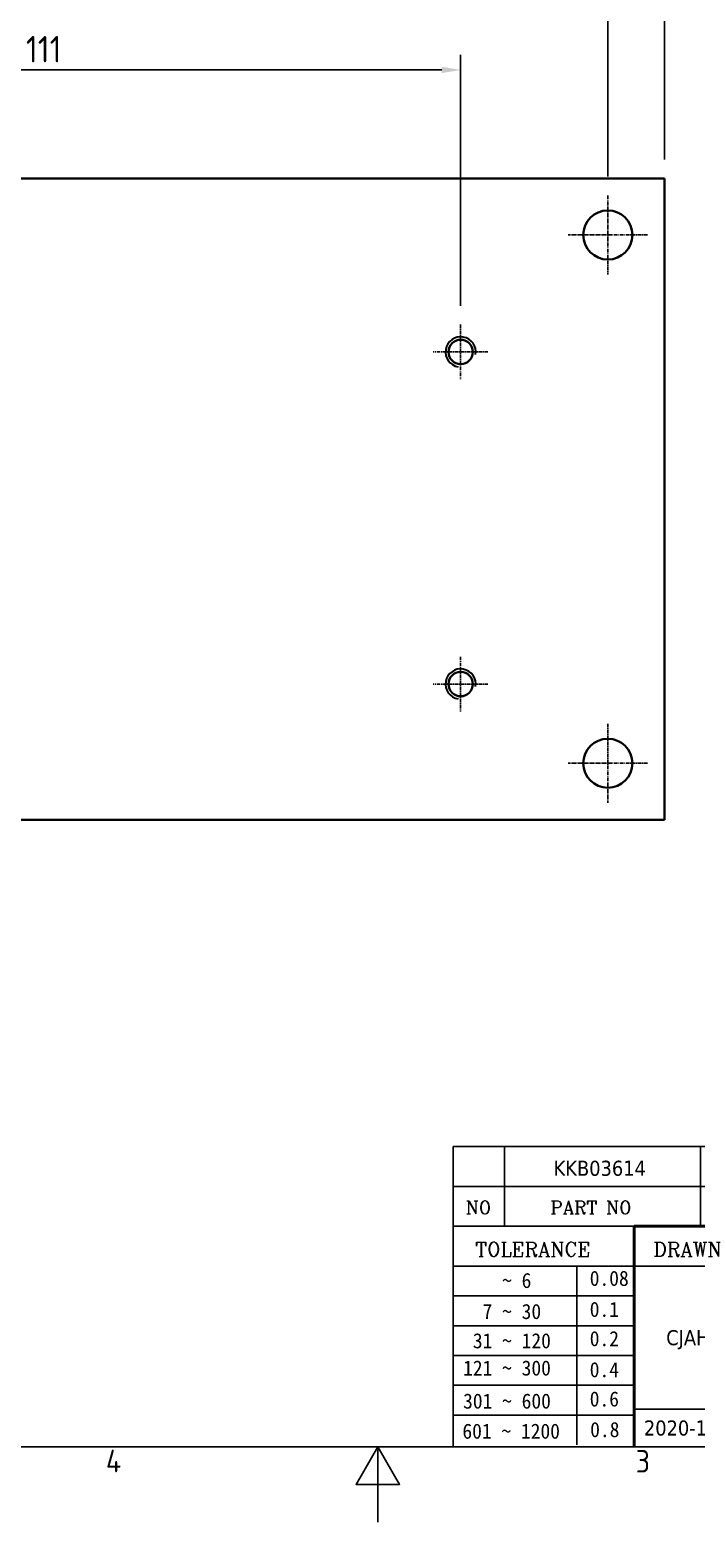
# Model space of a CAD drawing. Header units: millimetres. Extents: x 0 to 420, y 0 to 297.
# Drawn here: x 163.9 to 252.2, y 0 to 197.7 of the extents above; entities that cross this region are included whole.
import ezdxf
from ezdxf.enums import TextEntityAlignment as Align

# ---------------------------------------------------------------- set-up
doc = ezdxf.new("R2010")
doc.units = ezdxf.units.MM
doc.linetypes.add('CHAIN', pattern=[0.7087, 0.4724, -0.0591, 0.1181, -0.0591])
doc.layers.get('0').update_dxf_attribs({"color": 3, "lineweight": 25, "true_color": 0x00ff00})
for name, color, linetype, lineweight, true_color in [('가시적인 것(ISO)', 3, 'Continuous', 40, 0x00ff00), ('가시적인 좁은 것(ISO)', 3, 'Continuous', 35, 0x00ff00), ('제목(ISO)', 5, 'Continuous', 50, 0x0000ff), ('중심 표식(ISO)', 1, 'Continuous', 25, 0xff0000), ('치수(ISO)', 2, 'Continuous', 25, 0xffff00)]:
    doc.layers.add(name, color=color, linetype=linetype, lineweight=lineweight, true_color=true_color)
doc.layers.add('경계(ISO)', color=7, linetype='Continuous', lineweight=25)
doc.layers.add('해치(ISO)', color=7, linetype='Continuous', lineweight=18)
doc.styles.add('HAN_291', font='')
doc.styles.add('HAN_370', font='', dxfattribs={"width": 2})
doc.styles.add('RC_284', font='ROMANC.shx')
doc.styles.add('RC_287', font='ROMANC.shx')
doc.styles.add('RC_292', font='ROMANC.shx')
doc.styles.add('ROMANT_294', font='romant.shx')
doc.styles.add('문자 텍스트_PSTEK_POSCO', font='isocp.shx')
doc.styles.add('치수 텍스트_PSTEK_POSCO', font='isocp.shx')
doc.styles.add('텍스트 스타일198', font='tahoma.ttf')
doc.styles.add('텍스트 스타일333', font='ROMANC.shx', dxfattribs={"width": 0.800000011920929})
doc.styles.get('HAN_291').set_extended_font_data('GulimChe')
doc.styles.get('HAN_370').set_extended_font_data('GulimChe')
doc.dimstyles.new('치수_PSTEK_POSCO', dxfattribs={"dimtxt": 3.5, "dimasz": 2.5, "dimexe": 2, "dimexo": 2.5, "dimgap": 1, "dimtad": 1, "dimrnd": 1e-08, "dimdsep": 46, "dimtxsty": '치수 텍스트_PSTEK_POSCO', "dimcen": 0.09, "dimdle": 10, "dimclrd": 7, "dimclre": 7, "dimclrt": 2, "dimadec": 1, "dimazin": 2, "dimtfac": 1, "dimtmove": 0, "dimatfit": 3, "dimfxl": 1, "dimtolj": 1, "dimlwd": -1, "dimlwe": -1, "dimarcsym": 0})

# ---------------------------------------------------------------- blocks, each defined once
blk = doc.blocks.new('경계 Default Border')
at = {"layer": '경계(ISO)', "flags": 128}
for points in [[(10, 10), (10, 287.0000076293945), (410, 287.0000076293945), (410, 10), (10, 10)], [(210, 0), (210, 10), (207.1132469177246, 5), (212.8867530822754, 5), (210, 10)]]:
    blk.add_lwpolyline(points, dxfattribs=at)
at = {"layer": '경계(ISO)', "color": 2, "true_color": 0xffff00, "char_height": 3.00000011920929, "attachment_point": 7, "style": '문자 텍스트_PSTEK_POSCO'}
for s, insert in [('4', (173.9734701308116, 6.59999988079071)), ('3', (244.1685395229535, 6.57139439638704))]:
    blk.add_mtext(s, dxfattribs=dict(at, insert=insert))
blk = doc.blocks.new('제목 블록 PSTEK')
at = {"true_color": 0x848484}
for points in [[(317.2195697678507, 17.0593801673321), (322.0326348870767, 21.62682475217465), (322.2781991042243, 21.94392121864296), (317.0471853425802, 16.97985676345368), (318.7512090904202, 16.1899260703855), (316.0018030350395, 12.71868385740789), (316.3356552234328, 13.00206718743325), (318.9235935156908, 16.2694494742633)], [(324.6615819988275, 19.45905590879572), (325.4196460989604, 19.45905590879572), (325.4196460989604, 20.11051724484596), (325.2419748254881, 20.11051724484596), (325.2419748254881, 19.60711530335299), (324.4839107253602, 19.60711530335299), (324.4839107253602, 15.3430047401139), (322.1623394187076, 15.3430047401139), (322.1623394187076, 15.19494534555726), (324.6615819988275, 15.19494534555726)], [(328.2914414389548, 19.45905590879572), (329.4054050004294, 19.45905590879572), (329.4054050004294, 20.11051724484596), (329.2277337269622, 20.11051724484596), (329.2277337269622, 19.60711530335299), (328.1137701654877, 19.60711530335299), (328.1137701654877, 18.25543873810179), (328.2914414389548, 18.25543873810179)], [(332.5088862584528, 20.1105172448466), (332.3312149849806, 20.1105172448466), (332.3312149849806, 18.99741471888368), (332.5088862584528, 19.11081371413894)], [(335.6156307331414, 20.11051724484596), (335.2535118015555, 20.11051724484596), (334.2514536401189, 19.30614745124769), (335.4855464857051, 15.3430047401139), (333.1954852176545, 15.3430047401139), (333.2478643833523, 15.19494534555726), (335.6632177591723, 15.19494534555726), (334.4291249135862, 19.15808805669106)], [(321.9846681452406, 19.60711530335299), (321.4042753185749, 19.60711530335299), (321.4042753185749, 19.45905590879572), (321.9846681452406, 19.45905590879572)], [(328.2914414389548, 17.41554667867274), (329.4054050004294, 17.41554667867274), (329.4054050004294, 18.10737934354514), (329.2277337269622, 18.10737934354514), (329.2277337269622, 17.56360607323003), (328.1137701654877, 17.56360607323003), (328.1137701654877, 15.9944660761648), (328.2914414389548, 15.9944660761648)], [(329.5356972676428, 15.8464066816075), (329.3580259941756, 15.8464066816075), (329.3580259941756, 15.3430047401139), (325.8342124037171, 15.3430047401139), (325.8342124037171, 15.19494534555726), (329.5356972676428, 15.19494534555726)], [(332.5088862584528, 16.92964231796647), (332.3312149849806, 17.43186301645164), (332.3312149849806, 15.3430047401139), (330.0369607660135, 15.3430047401139), (330.0369607660135, 15.19494534555726), (332.5088862584528, 15.19494534555726)]]:
    blk.add_hatch(color=252, dxfattribs=at).paths.add_polyline_path(points)
at = {"true_color": 0x0000ff}
blk.add_hatch(color=5, dxfattribs=at).paths.add_polyline_path([(321.6183518841322, 17.4193704504104), (319.5281351041078, 18.24969419629727), (322.4505835294948, 22.02344462252142), (317.2195697678507, 17.0593801673321), (318.9235935156908, 16.2694494742633), (316.1741874603099, 12.79820726128571)])
at = {"true_color": 0xff0000}
h = blk.add_hatch(color=1, dxfattribs=at)
edge = h.paths.add_edge_path(flags=0)
edge.add_line((314.2242174273352, 19.60711530335299), (314.2242174273352, 17.00126995915134))
edge.add_line((314.2242174273352, 17.00126995915134), (314.3485873187598, 17.00126995915134))
edge.add_arc((314.3485873187598, 17.6527312952023), 0.6514613360509371, 270, 360)
edge.add_line((315.0000486548106, 17.6527312952023), (315.0000486548106, 18.95565396730211))
edge.add_arc((314.3485873187598, 18.95565396730212), 0.6514613360508712, 0, 90)
edge.add_line((314.3485873187598, 19.60711530335299), (314.2242174273352, 19.60711530335299))
edge = h.paths.add_edge_path()
edge.add_arc((314.9847713324306, 18.28938669179658), 1.969189947606664, 269.9999999999959, 450)
edge.add_line((314.9847713324306, 20.25857663940318), (311.7664314776902, 20.25857663940324))
edge.add_line((311.7664314776902, 20.25857663940324), (311.7664314776902, 15.3430047401139))
edge.add_line((311.7664314776902, 15.3430047401139), (314.2242174273352, 15.3430047401139))
edge.add_line((314.2242174273352, 15.3430047401139), (314.2242174273352, 16.32019674418991))
edge.add_line((314.2242174273352, 16.32019674418991), (314.9847713324307, 16.32019674418991))
for points in [[(324.4839107253602, 19.60711530335299), (325.2419748254881, 19.60711530335299), (325.2419748254881, 20.25857663940324), (321.2266040451076, 20.25857663940324), (321.2266040451076, 19.60711530335299), (321.9846681452406, 19.60711530335299), (321.9846681452406, 15.3430047401139), (324.4839107253602, 15.3430047401139)], [(329.2277337269622, 20.25857663940324), (325.65654113025, 20.25857663940324), (325.65654113025, 15.3430047401139), (329.3580259941756, 15.3430047401139), (329.3580259941756, 15.9944660761648), (328.1137701654877, 15.9944660761648), (328.1137701654877, 17.56360607323003), (329.2277337269622, 17.56360607323003), (329.2277337269622, 18.25543873810179), (328.1137701654877, 18.25543873810179), (328.1137701654877, 19.60711530335299), (329.2277337269622, 19.60711530335299)], [(332.3312149849806, 20.25857663940324), (329.8592894925411, 20.25857663940324), (329.8592894925411, 15.3430047401139), (332.3312149849806, 15.3430047401139), (332.3312149849806, 17.4318630164523), (333.0701931098801, 15.3430047401139), (335.4855464857051, 15.3430047401139), (334.2514536401189, 19.30614745124769), (335.4379594596742, 20.25857663940324), (334.3071782107978, 20.25857663940324), (332.3312149849806, 18.99741471888304)]]:
    blk.add_hatch(color=1, dxfattribs=at).paths.add_polyline_path(points)
at = {"true_color": 0x848484}
h = blk.add_hatch(color=252, dxfattribs=at)
edge = h.paths.add_edge_path()
edge.add_arc((314.9847713324309, 18.28938669179657), 1.969189947606666, 270, 406.8278729790604)
edge.add_arc((315.1624426058984, 18.1413272972396), 1.969189947606962, -90, 53.560984836317004, ccw=False)
edge.add_line((315.1624426058984, 16.17213734963263), (314.4018887008024, 16.17213734963263))
edge.add_line((314.4018887008024, 16.17213734963263), (314.4018887008024, 15.19494534555726))
edge.add_line((314.4018887008024, 15.19494534555726), (311.9441027511573, 15.19494534555726))
edge.add_line((311.9441027511573, 15.19494534555726), (311.9441027511573, 15.3430047401139))
edge.add_line((311.9441027511573, 15.3430047401139), (314.2242174273352, 15.3430047401139))
edge.add_line((314.2242174273352, 15.3430047401139), (314.2242174273352, 16.32019674418991))
edge.add_line((314.2242174273352, 16.32019674418991), (314.9847713324309, 16.32019674418991))
h = blk.add_hatch(color=252, dxfattribs=at)
edge = h.paths.add_edge_path()
edge.add_line((314.4018887008024, 19.45905590879572), (314.5262585922315, 19.45905590879572))
edge.add_arc((314.5262585922314, 18.80759457274939), 0.6514613360463194, 60.4189348879147, 90.00000000000318, ccw=False)
edge.add_arc((314.3485873187602, 18.95565396730057), 0.6514613360524251, 39.96992292766206, 90.00000000009999)
edge.add_line((314.3485873187591, 19.60711530335307), (314.2242174273352, 19.60711530335298))
edge.add_line((314.2242174273352, 19.60711530335299), (314.2242174273352, 17.00126995915134))
edge.add_line((314.2242174273352, 17.00126995915134), (314.3485873187591, 17.00126995915134))
edge.add_arc((314.3485873187568, 17.652731295233), 0.6514613360816299, 270.0000000002, 274.6930825552478)
edge.add_line((314.4018887008024, 17.0034541317032), (314.4018887008024, 19.45905590879572))
at = {"layer": '해치(ISO)', "true_color": 0x27d1fc}
h = blk.add_hatch(color=140, dxfattribs=at)
edge = h.paths.add_edge_path()
edge.add_ellipse((330.3660919371412, 20.15576403068321), major_axis=(9.100907360794343, 0), ratio=0.4069904968023172, start_angle=301.3098473703837, end_angle=507.7436900681698)
edge.add_ellipse((331.5340919371412, 20.4634168429492), major_axis=(-9.82350664112931, 0), ratio=0.3942600559756514, start_angle=111.51207141178469, end_angle=334.47025347086895, ccw=False)
edge.add_line((335.1363447531188, 16.8601935978785), (335.0955236905705, 16.99119398620872))
at = {"color": 180, "true_color": 0x3f00ff}
for p, q in [((182.475792979055, 11.79100474011392), (182.4757929790549, 51.56524660363496)), ((182.4757929790549, 51.56524660363496), (372.4757929537551, 51.56524660363496)), ((189.2651435055721, 51.56524660363496), (189.2651435055722, 41.00524660363494)), ((215.2152739891528, 41.00524660363494), (215.2152739891528, 51.56524660363496)), ((280.8758854511282, 51.56524660363496), (280.8758854511282, 41.00524660363494)), ((310.0881549537552, 51.56524660363496), (310.0881549537553, 41.00524660363494)), ((316.9044520275131, 51.56524660363496), (316.9044520275127, 41.00524660363494)), ((338.4566026226726, 51.56524660363496), (338.4566026226727, 41.00524660363494)), ((372.4757929537551, 51.56524660363496), (372.4757929537551, 11.79100474011389)), ((182.475792979055, 46.2852466036349), (372.4757929537551, 46.28524660363492)), ((182.475792979055, 41.00524660363493), (206.451475290024, 41.00524660363493)), ((222.9401812389276, 11.79100474011392), (222.9401812389276, 41.00524660363494)), ((239.4288871878316, 11.79100474011392), (239.4288871878316, 41.00524660363494)), ((255.9175931367356, 11.79100474011392), (255.9175931367356, 41.00524660363494)), ((268.6918866058747, 41.00524660363494), (268.6918866058747, 30.44524660363498)), ((280.8758854511282, 41.00524660363494), (280.8758854511282, 25.16524660363502)), ((310.088154953755, 41.00524660363494), (310.088154953755, 11.79100474011392)), ((182.475792979055, 35.72524660363497), (206.451475290024, 35.72524660363497)), ((198.8621818849491, 12.02524660363491), (198.8621818849491, 35.72524660363497)), ((206.451475290024, 35.72524660363497), (372.4757929537551, 35.72524660363497)), ((182.475792979055, 31.77524660363492), (206.451475290024, 31.77524660363492)), ((255.917593136736, 30.44524660363498), (372.4757929537552, 30.44524660363501)), ((182.475792979055, 27.82524660363487), (206.451475290024, 27.82524660363487)), ((182.475792979055, 23.87524660363505), (206.451475290024, 23.87524660363505)), ((255.9175931367359, 25.16524660363502), (372.4757929537552, 25.165246603635)), ((268.6918866058744, 25.16524660363502), (268.6918866058744, 11.79100474011392)), ((182.475792979055, 19.92524660363478), (206.451475290024, 19.92524660363478)), ((255.9175931367359, 19.88524660363481), (310.0881549537553, 19.88524660363481)), ((182.475792979055, 15.97524660363496), (206.451475290024, 15.97524660363496)), ((206.451475290024, 16.74100474011396), (255.9175931367359, 16.74100474011396)), ((182.475792979055, 11.79100474011392), (372.4757929537551, 11.79100474011389))]:
    blk.add_line(p, q, dxfattribs=at)
at = {"color": 7, "lineweight": 50}
for p, q in [((206.4514752900237, 11.79100474011392), (206.4514752900237, 41.00524660363494)), ((206.451475290024, 41.00524660363494), (372.4757929537551, 41.00524660363496))]:
    blk.add_line(p, q, dxfattribs=at)
at = {"color": 7}
for p, q in [((322.2781991042243, 21.94392121864296), (317.0471853425802, 16.97985676345368)), ((322.4505835294948, 22.02344462252142), (317.2195697678507, 17.0593801673321)), ((319.5281351041078, 18.24969419629727), (322.4505835294948, 22.02344462252142)), ((322.0326348870767, 21.62682475217465), (322.2781991042243, 21.94392121864296)), ((311.7664314776902, 20.25900474011391), (311.7664314776902, 15.34300474011391)), ((314.9847713324309, 20.25857663940324), (311.7664314776902, 20.25857663940324)), ((314.9847713324309, 20.25857663940324), (311.7664314776902, 20.25857663940324)), ((311.7664314776902, 20.25857663940324), (311.7664314776902, 15.3430047401139)), ((317.2195697678507, 17.0593801673321), (322.0326348870767, 21.62682475217465)), ((325.2419748254881, 20.25857663940324), (321.2266040451076, 20.25857663940324)), ((321.2266040451076, 20.25857663940324), (321.2266040451076, 19.60711530335299)), ((325.2419748254881, 20.25857663940324), (321.2266040451076, 20.25857663940324)), ((321.2266040451076, 20.25857663940324), (321.2266040451076, 19.60711530335299)), ((325.2419748254881, 19.60711530335299), (325.2419748254881, 20.25857663940324)), ((325.2419748254881, 19.60711530335299), (325.2419748254881, 20.25857663940324)), ((325.4196460989604, 20.11051724484596), (325.2419748254881, 20.11051724484596)), ((325.2419748254881, 20.11051724484596), (325.2419748254881, 19.60711530335299)), ((325.4196460989604, 19.45905590879572), (325.4196460989604, 20.11051724484596)), ((329.2277337269622, 20.25857663940324), (325.65654113025, 20.25857663940324)), ((325.65654113025, 20.25857663940324), (325.65654113025, 15.3430047401139)), ((325.65654113025, 20.25857663940324), (325.65654113025, 15.3430047401139)), ((329.2277337269622, 20.25857663940324), (325.65654113025, 20.25857663940324)), ((329.2277337269622, 19.60711530335299), (329.2277337269622, 20.25857663940324)), ((329.2277337269622, 19.60711530335299), (329.2277337269622, 20.25857663940324)), ((329.4054050004294, 20.11051724484596), (329.2277337269622, 20.11051724484596)), ((329.2277337269622, 20.11051724484596), (329.2277337269622, 19.60711530335299)), ((329.4054050004294, 19.45905590879572), (329.4054050004294, 20.11051724484596)), ((332.3312149849806, 20.25857663940324), (329.8592894925411, 20.25857663940324)), ((329.8592894925411, 20.25857663940324), (329.8592894925411, 15.3430047401139)), ((329.8592894925411, 20.25857663940324), (329.8592894925411, 15.3430047401139)), ((332.3312149849806, 20.25857663940324), (329.8592894925411, 20.25857663940324)), ((334.3071782107978, 20.25857663940324), (332.3312149849806, 18.99741471888304)), ((332.3312149849806, 18.99741471888304), (332.3312149849806, 20.25857663940324)), ((334.3071782107978, 20.25857663940324), (332.3312149849806, 18.99741471888304)), ((332.3312149849806, 18.99741471888304), (332.3312149849806, 20.25857663940324)), ((332.5088862584528, 20.1105172448466), (332.3312149849806, 20.1105172448466)), ((332.3312149849806, 20.1105172448466), (332.3312149849806, 18.99741471888368)), ((332.5088862584528, 19.11081371413894), (332.5088862584528, 20.1105172448466)), ((334.2514536401189, 19.30614745124769), (335.4379594596742, 20.25857663940324)), ((334.2514536401189, 19.30614745124769), (335.4379594596742, 20.25857663940324)), ((335.2535118015555, 20.11051724484596), (334.2514536401189, 19.30614745124769)), ((335.4379594596742, 20.25857663940324), (334.3071782107978, 20.25857663940324)), ((335.4379594596742, 20.25857663940324), (334.3071782107978, 20.25857663940324)), ((334.4291249135862, 19.15808805669104), (335.6156307331414, 20.11051724484596)), ((335.6156307331414, 20.11051724484596), (335.2535118015555, 20.11051724484596)), ((314.2242174273352, 17.00126995915134), (314.2242174273352, 19.60711530335299)), ((314.2242174273352, 19.60711530335299), (314.3485873187591, 19.60711530335299)), ((314.3485873187591, 19.60711530335299), (314.2242174273352, 19.60711530335299)), ((314.2242174273352, 19.60711530335299), (314.2242174273352, 17.00126995915134)), ((314.2242174273352, 17.00126995915134), (314.2242174273352, 19.60711530335299)), ((314.2242174273352, 19.60711530335299), (314.3485873187591, 19.60711530335299)), ((314.4018887008024, 19.45905590879572), (314.5262585922314, 19.45905590879572)), ((314.4018887008024, 17.0034541317032), (314.4018887008024, 19.45905590879572)), ((315.0000486548106, 18.95565396730275), (315.0000486548106, 17.65273129520161)), ((315.0000486548106, 18.95565396730275), (315.0000486548106, 17.65273129520161)), ((321.6183518841322, 17.4193704504104), (319.5281351041078, 18.24969419629727)), ((321.2266040451076, 19.60711530335299), (321.9846681452406, 19.60711530335299)), ((321.2266040451076, 19.60711530335299), (321.9846681452406, 19.60711530335299)), ((321.4042753185749, 19.60711530335299), (321.4042753185749, 19.45905590879572)), ((321.9846681452406, 19.60711530335299), (321.4042753185749, 19.60711530335299)), ((321.4042753185749, 19.45905590879572), (321.9846681452406, 19.45905590879572)), ((321.9846681452406, 19.60711530335299), (321.9846681452406, 15.3430047401139)), ((321.9846681452406, 19.45905590879572), (321.9846681452406, 19.60711530335299)), ((321.9846681452406, 19.60711530335299), (321.9846681452406, 15.3430047401139)), ((324.4839107253602, 19.60711530335299), (325.2419748254881, 19.60711530335299)), ((324.4839107253602, 15.3430047401139), (324.4839107253602, 19.60711530335299)), ((325.2419748254881, 19.60711530335299), (324.4839107253602, 19.60711530335299)), ((324.4839107253602, 19.60711530335299), (324.4839107253602, 15.3430047401139)), ((324.4839107253602, 19.60711530335299), (325.2419748254881, 19.60711530335299)), ((324.4839107253602, 15.3430047401139), (324.4839107253602, 19.60711530335299)), ((324.6615819988275, 19.45905590879572), (325.4196460989604, 19.45905590879572)), ((324.6615819988275, 15.19494534555726), (324.6615819988275, 19.45905590879572)), ((328.1137701654877, 18.25543873810179), (328.1137701654877, 19.60711530335299)), ((328.1137701654877, 19.60711530335299), (329.2277337269622, 19.60711530335299)), ((329.2277337269622, 19.60711530335299), (328.1137701654877, 19.60711530335299)), ((328.1137701654877, 19.60711530335299), (328.1137701654877, 18.25543873810179)), ((328.1137701654877, 18.25543873810179), (328.1137701654877, 19.60711530335299)), ((328.1137701654877, 19.60711530335299), (329.2277337269622, 19.60711530335299)), ((329.2277337269622, 18.25543873810179), (328.1137701654877, 18.25543873810179)), ((328.1137701654877, 18.25543873810179), (328.2914414389548, 18.25543873810179)), ((329.2277337269622, 18.25543873810179), (328.1137701654877, 18.25543873810179)), ((328.2914414389548, 18.25543873810179), (328.2914414389548, 19.45905590879572)), ((328.2914414389548, 19.45905590879572), (329.4054050004294, 19.45905590879572)), ((329.2277337269622, 17.56360607323003), (329.2277337269622, 18.25543873810179)), ((329.2277337269622, 17.56360607323003), (329.2277337269622, 18.25543873810179)), ((329.4054050004294, 18.10737934354514), (329.2277337269622, 18.10737934354514)), ((329.2277337269622, 18.10737934354514), (329.2277337269622, 17.56360607323003)), ((329.4054050004294, 17.41554667867274), (329.4054050004294, 18.10737934354514)), ((332.3312149849806, 18.99741471888368), (332.5088862584528, 19.11081371413894)), ((335.4855464857051, 15.3430047401139), (334.2514536401189, 19.30614745124769)), ((334.2514536401189, 19.30614745124769), (335.4855464857051, 15.3430047401139)), ((335.4855464857051, 15.3430047401139), (334.2514536401189, 19.30614745124769)), ((335.6632177591723, 15.19494534555726), (334.4291249135862, 19.15808805669104)), ((314.3485873187591, 17.00126995915134), (314.2242174273352, 17.00126995915134)), ((314.2242174273352, 17.00126995915134), (314.3485873187591, 17.00126995915134)), ((314.3485873187591, 17.00126995915134), (314.2242174273352, 17.00126995915134)), ((314.2242174273352, 16.32019674418991), (314.9847713324309, 16.32019674418991)), ((314.2242174273352, 15.3430047401139), (314.2242174273352, 16.32019674418991)), ((314.9847713324309, 16.32019674418991), (314.2242174273352, 16.32019674418991)), ((314.2242174273352, 16.32019674418991), (314.2242174273352, 15.3430047401139)), ((314.2242174273352, 16.32019674418991), (314.9847713324309, 16.32019674418991)), ((314.2242174273352, 15.3430047401139), (314.2242174273352, 16.32019674418991)), ((314.4018887008024, 16.17213734963263), (315.162442605898, 16.17213734963263)), ((314.4018887008024, 15.19494534555726), (314.4018887008024, 16.17213734963263)), ((318.7512090904202, 16.1899260703855), (316.0018030350395, 12.71868385740789)), ((316.1741874603099, 12.79820726128571), (321.6183518841322, 17.4193704504104)), ((318.9235935156908, 16.2694494742633), (316.1741874603099, 12.79820726128571)), ((316.3356552234328, 13.00206718743325), (318.9235935156908, 16.2694494742633)), ((317.0471853425802, 16.97985676345368), (318.7512090904202, 16.1899260703855)), ((318.9235935156908, 16.2694494742633), (317.2195697678507, 17.0593801673321)), ((317.2195697678507, 17.0593801673321), (318.9235935156908, 16.2694494742633)), ((328.1137701654877, 17.56360607323003), (329.2277337269622, 17.56360607323003)), ((328.1137701654877, 15.9944660761648), (328.1137701654877, 17.56360607323003)), ((329.2277337269622, 17.56360607323003), (328.1137701654877, 17.56360607323003)), ((328.1137701654877, 17.56360607323003), (328.1137701654877, 15.9944660761648)), ((328.1137701654877, 17.56360607323003), (329.2277337269622, 17.56360607323003)), ((328.1137701654877, 15.9944660761648), (328.1137701654877, 17.56360607323003)), ((329.3580259941756, 15.9944660761648), (328.1137701654877, 15.9944660761648)), ((328.1137701654877, 15.9944660761648), (328.2914414389548, 15.9944660761648)), ((329.3580259941756, 15.9944660761648), (328.1137701654877, 15.9944660761648)), ((328.2914414389548, 15.9944660761648), (328.2914414389548, 17.41554667867274)), ((328.2914414389548, 17.41554667867274), (329.4054050004294, 17.41554667867274)), ((329.3580259941756, 15.3430047401139), (329.3580259941756, 15.9944660761648)), ((329.3580259941756, 15.3430047401139), (329.3580259941756, 15.9944660761648)), ((329.5356972676428, 15.8464066816075), (329.3580259941756, 15.8464066816075)), ((329.3580259941756, 15.8464066816075), (329.3580259941756, 15.3430047401139)), ((329.5356972676428, 15.19494534555726), (329.5356972676428, 15.8464066816075)), ((332.3312149849806, 17.4318630164523), (333.0701931098801, 15.3430047401139)), ((332.3312149849806, 15.3430047401139), (332.3312149849806, 17.4318630164523)), ((332.5088862584528, 16.92964231796647), (332.3312149849806, 17.43186301645164)), ((332.3312149849806, 17.43186301645164), (332.3312149849806, 15.3430047401139)), ((332.3312149849806, 17.4318630164523), (333.0701931098801, 15.3430047401139)), ((332.3312149849806, 15.3430047401139), (332.3312149849806, 17.4318630164523)), ((332.5088862584528, 15.19494534555726), (332.5088862584528, 16.92964231796647)), ((345.0447381189468, 17.50375595811051), (344.9867755289346, 17.689895936919)), ((311.7664314776902, 15.3430047401139), (314.2242174273352, 15.3430047401139)), ((311.7664314776902, 15.3430047401139), (314.2242174273352, 15.3430047401139)), ((314.2242174273352, 15.3430047401139), (311.9441027511573, 15.3430047401139)), ((311.9441027511573, 15.3430047401139), (311.9441027511573, 15.19494534555726)), ((311.9441027511573, 15.19494534555726), (314.4018887008024, 15.19494534555726)), ((321.9846681452406, 15.3430047401139), (324.4839107253602, 15.3430047401139)), ((321.9846681452406, 15.3430047401139), (324.4839107253602, 15.3430047401139)), ((324.4839107253602, 15.3430047401139), (322.1623394187076, 15.3430047401139)), ((322.1623394187076, 15.3430047401139), (322.1623394187076, 15.19494534555726)), ((322.1623394187076, 15.19494534555726), (324.6615819988275, 15.19494534555726)), ((325.65654113025, 15.3430047401139), (329.3580259941756, 15.3430047401139)), ((325.65654113025, 15.3430047401139), (329.3580259941756, 15.3430047401139)), ((329.3580259941756, 15.3430047401139), (325.8342124037171, 15.3430047401139)), ((325.8342124037171, 15.3430047401139), (325.8342124037171, 15.19494534555726)), ((325.8342124037171, 15.19494534555726), (329.5356972676428, 15.19494534555726)), ((329.8592894925411, 15.3430047401139), (332.3312149849806, 15.3430047401139)), ((329.8592894925411, 15.3430047401139), (332.3312149849806, 15.3430047401139)), ((332.3312149849806, 15.3430047401139), (330.0369607660135, 15.3430047401139)), ((330.0369607660135, 15.3430047401139), (330.0369607660135, 15.19494534555726)), ((330.0369607660135, 15.19494534555726), (332.5088862584528, 15.19494534555726)), ((333.0701931098801, 15.3430047401139), (335.4855464857051, 15.3430047401139)), ((333.0701931098801, 15.3430047401139), (335.4855464857051, 15.3430047401139)), ((335.4855464857051, 15.3430047401139), (333.1954852176545, 15.3430047401139)), ((333.1954852176545, 15.3430047401139), (333.2478643833523, 15.19494534555726)), ((333.2478643833523, 15.19494534555726), (335.6632177591723, 15.19494534555726)), ((316.0018030350395, 12.71868385740789), (316.3356552234328, 13.00206718743325))]:
    blk.add_line(p, q, dxfattribs=at)
at = {"color": 5, "true_color": 0x0000ff}
for p, q in [((322.4505835294948, 22.02344462252142), (317.2195697678507, 17.0593801673321)), ((319.5281351041078, 18.24969419629727), (322.4505835294948, 22.02344462252142)), ((321.6183518841322, 17.4193704504104), (319.5281351041078, 18.24969419629727)), ((316.1741874603099, 12.79820726128571), (321.6183518841322, 17.4193704504104)), ((318.9235935156908, 16.2694494742633), (316.1741874603099, 12.79820726128571)), ((317.2195697678507, 17.0593801673321), (318.9235935156908, 16.2694494742633))]:
    blk.add_line(p, q, dxfattribs=at)
at = {"color": 1, "true_color": 0xff0000}
for p, q in [((314.9847713324309, 20.25857663940324), (311.7664314776902, 20.25857663940324)), ((311.7664314776902, 20.25857663940324), (311.7664314776902, 15.3430047401139)), ((325.2419748254881, 20.25857663940324), (321.2266040451076, 20.25857663940324)), ((321.2266040451076, 20.25857663940324), (321.2266040451076, 19.60711530335299)), ((325.2419748254881, 19.60711530335299), (325.2419748254881, 20.25857663940324)), ((329.2277337269622, 20.25857663940324), (325.65654113025, 20.25857663940324)), ((325.65654113025, 20.25857663940324), (325.65654113025, 15.3430047401139)), ((329.2277337269622, 19.60711530335299), (329.2277337269622, 20.25857663940324)), ((332.3312149849806, 20.25857663940324), (329.8592894925411, 20.25857663940324)), ((329.8592894925411, 20.25857663940324), (329.8592894925411, 15.3430047401139)), ((334.3071782107978, 20.25857663940324), (332.3312149849806, 18.99741471888304)), ((332.3312149849806, 18.99741471888304), (332.3312149849806, 20.25857663940324)), ((334.2514536401189, 19.30614745124769), (335.4379594596742, 20.25857663940324)), ((335.4379594596742, 20.25857663940324), (334.3071782107978, 20.25857663940324)), ((314.2242174273352, 17.00126995915134), (314.2242174273352, 19.60711530335299)), ((314.2242174273352, 19.60711530335299), (314.3485873187591, 19.60711530335299)), ((315.0000486548106, 18.95565396730275), (315.0000486548106, 17.65273129520161)), ((321.2266040451076, 19.60711530335299), (321.9846681452406, 19.60711530335299)), ((321.9846681452406, 19.60711530335299), (321.9846681452406, 15.3430047401139)), ((324.4839107253602, 19.60711530335299), (325.2419748254881, 19.60711530335299)), ((324.4839107253602, 15.3430047401139), (324.4839107253602, 19.60711530335299)), ((328.1137701654877, 18.25543873810179), (328.1137701654877, 19.60711530335299)), ((328.1137701654877, 19.60711530335299), (329.2277337269622, 19.60711530335299)), ((329.2277337269622, 18.25543873810179), (328.1137701654877, 18.25543873810179)), ((329.2277337269622, 17.56360607323003), (329.2277337269622, 18.25543873810179)), ((335.4855464857051, 15.3430047401139), (334.2514536401189, 19.30614745124769)), ((314.3485873187591, 17.00126995915134), (314.2242174273352, 17.00126995915134)), ((314.2242174273352, 16.32019674418991), (314.9847713324309, 16.32019674418991)), ((314.2242174273352, 15.3430047401139), (314.2242174273352, 16.32019674418991)), ((328.1137701654877, 17.56360607323003), (329.2277337269622, 17.56360607323003)), ((328.1137701654877, 15.9944660761648), (328.1137701654877, 17.56360607323003)), ((329.3580259941756, 15.9944660761648), (328.1137701654877, 15.9944660761648)), ((329.3580259941756, 15.3430047401139), (329.3580259941756, 15.9944660761648)), ((332.3312149849806, 17.4318630164523), (333.0701931098801, 15.3430047401139)), ((332.3312149849806, 15.3430047401139), (332.3312149849806, 17.4318630164523)), ((311.7664314776902, 15.3430047401139), (314.2242174273352, 15.3430047401139)), ((321.9846681452406, 15.3430047401139), (324.4839107253602, 15.3430047401139)), ((325.65654113025, 15.3430047401139), (329.3580259941756, 15.3430047401139)), ((329.8592894925411, 15.3430047401139), (332.3312149849806, 15.3430047401139)), ((333.0701931098801, 15.3430047401139), (335.4855464857051, 15.3430047401139))]:
    blk.add_line(p, q, dxfattribs=at)
at = {"color": 7}
for centre, radius, start, end in [((314.9847713324309, 18.28938669179658), 1.969189947606665, 270, 90), ((314.9847713324309, 18.28938669179658), 1.969189947606665, 270, 90), ((314.3485873187598, 18.95565396730211), 0.6514613360508712, 0, 90), ((314.3485873187602, 18.95565396730057), 0.6514613360524251, 39.96992292766117, 90), ((314.3485873187598, 18.95565396730212), 0.6514613360508712, 0, 90), ((314.5262585922314, 18.80759457274939), 0.6514613360463193, 60.41893488791137, 90), ((314.9847713324307, 18.2893866917965), 1.969189947606594, 270, 46.82787297909833), ((315.1624426058984, 18.1413272972396), 1.969189947606961, 270, 53.56098483636067), ((314.3485873187597, 17.65273129520228), 0.6514613360509381, 270, 0), ((314.3485873187598, 17.6527312952023), 0.6514613360509381, 270, 0), ((314.3485873187568, 17.652731295233), 0.6514613360816299, 270, 274.6930825552478)]:
    blk.add_arc(centre, radius, start, end, dxfattribs=at)
at = {"color": 1, "true_color": 0xff0000}
for centre, radius, start, end in [((314.9847713324309, 18.28938669179657), 1.969189947606665, 270, 90), ((314.3485873187598, 18.95565396730211), 0.6514613360508712, 0, 90), ((314.3485873187598, 17.6527312952023), 0.6514613360509381, 270, 0)]:
    blk.add_arc(centre, radius, start, end, dxfattribs=at)
at = {"layer": '제목(ISO)', "lineweight": 18}
blk.add_line((182.475792979055, 35.72500474011393), (182.475792979055, 11.79100474011392), dxfattribs=at)
at = {"layer": '제목(ISO)'}
for p, q in [((322.2781991042243, 21.94392121864296), (317.0471853425802, 16.97985676345368)), ((322.4505835294948, 22.02344462252142), (317.2195697678507, 17.0593801673321)), ((319.5281351041078, 18.24969419629727), (322.4505835294948, 22.02344462252142)), ((322.0326348870767, 21.62682475217465), (322.2781991042243, 21.94392121864296)), ((314.9847713324306, 20.25857663940324), (311.7664314776902, 20.25857663940324)), ((311.7664314776902, 20.25857663940324), (311.7664314776902, 15.3430047401139)), ((317.2195697678507, 17.0593801673321), (322.0326348870767, 21.62682475217465)), ((325.2419748254881, 20.25857663940324), (321.2266040451076, 20.25857663940324)), ((321.2266040451076, 20.25857663940324), (321.2266040451076, 19.60711530335299)), ((325.2419748254881, 19.60711530335299), (325.2419748254881, 20.25857663940324)), ((325.4196460989604, 20.11051724484596), (325.2419748254881, 20.11051724484596)), ((325.2419748254881, 20.11051724484596), (325.2419748254881, 19.60711530335299)), ((325.4196460989604, 19.45905590879572), (325.4196460989604, 20.11051724484596)), ((329.2277337269622, 20.25857663940324), (325.65654113025, 20.25857663940324)), ((325.65654113025, 20.25857663940324), (325.65654113025, 15.3430047401139)), ((329.2277337269622, 19.60711530335299), (329.2277337269622, 20.25857663940324)), ((329.4054050004294, 20.11051724484596), (329.2277337269622, 20.11051724484596)), ((329.2277337269622, 20.11051724484596), (329.2277337269622, 19.60711530335299)), ((329.4054050004294, 19.45905590879572), (329.4054050004294, 20.11051724484596)), ((332.3312149849806, 20.25857663940324), (329.8592894925411, 20.25857663940324)), ((329.8592894925411, 20.25857663940324), (329.8592894925411, 15.3430047401139)), ((334.3071782107978, 20.25857663940324), (332.3312149849806, 18.99741471888304)), ((332.3312149849806, 18.99741471888304), (332.3312149849806, 20.25857663940324)), ((332.5088862584528, 20.1105172448466), (332.3312149849806, 20.1105172448466)), ((332.3312149849806, 20.1105172448466), (332.3312149849806, 18.99741471888368)), ((332.5088862584528, 19.11081371413894), (332.5088862584528, 20.1105172448466)), ((334.2514536401189, 19.30614745124769), (335.4379594596742, 20.25857663940324)), ((335.2535118015555, 20.11051724484596), (334.2514536401189, 19.30614745124769)), ((335.4379594596742, 20.25857663940324), (334.3071782107978, 20.25857663940324)), ((334.4291249135862, 19.15808805669106), (335.6156307331414, 20.11051724484596)), ((335.6156307331414, 20.11051724484596), (335.2535118015555, 20.11051724484596)), ((314.2242174273352, 17.00126995915134), (314.2242174273352, 19.60711530335299)), ((314.2242174273352, 19.60711530335299), (314.3485873187598, 19.60711530335299)), ((314.3485873187591, 19.60711530335299), (314.2242174273352, 19.60711530335299)), ((314.2242174273352, 19.60711530335299), (314.2242174273352, 17.00126995915134)), ((314.4018887008024, 19.45905590879572), (314.5262585922314, 19.45905590879572)), ((314.4018887008024, 17.0034541317032), (314.4018887008024, 19.45905590879572)), ((315.0000486548106, 18.95565396730211), (315.0000486548106, 17.6527312952023)), ((321.6183518841322, 17.4193704504104), (319.5281351041078, 18.24969419629727)), ((321.2266040451076, 19.60711530335299), (321.9846681452406, 19.60711530335299)), ((321.9846681452406, 19.60711530335299), (321.4042753185749, 19.60711530335299)), ((321.4042753185749, 19.60711530335299), (321.4042753185749, 19.45905590879572)), ((321.4042753185749, 19.45905590879572), (321.9846681452406, 19.45905590879572)), ((321.9846681452406, 19.60711530335299), (321.9846681452406, 15.3430047401139)), ((321.9846681452406, 19.45905590879572), (321.9846681452406, 19.60711530335299)), ((324.4839107253602, 19.60711530335299), (325.2419748254881, 19.60711530335299)), ((324.4839107253602, 15.3430047401139), (324.4839107253602, 19.60711530335299)), ((325.2419748254881, 19.60711530335299), (324.4839107253602, 19.60711530335299)), ((324.4839107253602, 19.60711530335299), (324.4839107253602, 15.3430047401139)), ((324.6615819988275, 19.45905590879572), (325.4196460989604, 19.45905590879572)), ((324.6615819988275, 15.19494534555726), (324.6615819988275, 19.45905590879572)), ((328.1137701654877, 18.25543873810179), (328.1137701654877, 19.60711530335299)), ((328.1137701654877, 19.60711530335299), (329.2277337269622, 19.60711530335299)), ((329.2277337269622, 19.60711530335299), (328.1137701654877, 19.60711530335299)), ((328.1137701654877, 19.60711530335299), (328.1137701654877, 18.25543873810179)), ((329.2277337269622, 18.25543873810179), (328.1137701654877, 18.25543873810179)), ((328.1137701654877, 18.25543873810179), (328.2914414389548, 18.25543873810179)), ((328.2914414389548, 19.45905590879572), (329.4054050004294, 19.45905590879572)), ((328.2914414389548, 18.25543873810179), (328.2914414389548, 19.45905590879572)), ((329.2277337269622, 17.56360607323003), (329.2277337269622, 18.25543873810179)), ((329.4054050004294, 18.10737934354514), (329.2277337269622, 18.10737934354514)), ((329.2277337269622, 18.10737934354514), (329.2277337269622, 17.56360607323003)), ((329.4054050004294, 17.41554667867274), (329.4054050004294, 18.10737934354514)), ((332.3312149849806, 18.99741471888368), (332.5088862584528, 19.11081371413894)), ((335.4855464857051, 15.3430047401139), (334.2514536401189, 19.30614745124769)), ((334.2514536401189, 19.30614745124769), (335.4855464857051, 15.3430047401139)), ((335.6632177591723, 15.19494534555726), (334.4291249135862, 19.15808805669106)), ((314.3485873187598, 17.00126995915134), (314.2242174273352, 17.00126995915134)), ((314.2242174273352, 17.00126995915134), (314.3485873187591, 17.00126995915134)), ((314.2242174273352, 15.3430047401139), (314.2242174273352, 16.32019674418991)), ((314.2242174273352, 16.32019674418991), (314.9847713324307, 16.32019674418991)), ((314.9847713324309, 16.32019674418991), (314.2242174273352, 16.32019674418991)), ((314.2242174273352, 16.32019674418991), (314.2242174273352, 15.3430047401139)), ((314.4018887008024, 15.19494534555726), (314.4018887008024, 16.17213734963263)), ((314.4018887008024, 16.17213734963263), (315.1624426058984, 16.17213734963263)), ((318.7512090904202, 16.1899260703855), (316.0018030350395, 12.71868385740789)), ((316.1741874603099, 12.79820726128571), (321.6183518841322, 17.4193704504104)), ((318.9235935156908, 16.2694494742633), (316.1741874603099, 12.79820726128571)), ((316.3356552234328, 13.00206718743325), (318.9235935156908, 16.2694494742633)), ((317.0471853425802, 16.97985676345368), (318.7512090904202, 16.1899260703855)), ((317.2195697678507, 17.0593801673321), (318.9235935156908, 16.2694494742633)), ((318.9235935156908, 16.2694494742633), (317.2195697678507, 17.0593801673321)), ((328.1137701654877, 15.9944660761648), (328.1137701654877, 17.56360607323003)), ((328.1137701654877, 17.56360607323003), (329.2277337269622, 17.56360607323003)), ((329.2277337269622, 17.56360607323003), (328.1137701654877, 17.56360607323003)), ((328.1137701654877, 17.56360607323003), (328.1137701654877, 15.9944660761648)), ((329.3580259941756, 15.9944660761648), (328.1137701654877, 15.9944660761648)), ((328.1137701654877, 15.9944660761648), (328.2914414389548, 15.9944660761648)), ((328.2914414389548, 17.41554667867274), (329.4054050004294, 17.41554667867274)), ((328.2914414389548, 15.9944660761648), (328.2914414389548, 17.41554667867274)), ((329.3580259941756, 15.3430047401139), (329.3580259941756, 15.9944660761648)), ((329.5356972676428, 15.8464066816075), (329.3580259941756, 15.8464066816075)), ((329.3580259941756, 15.8464066816075), (329.3580259941756, 15.3430047401139)), ((329.5356972676428, 15.19494534555726), (329.5356972676428, 15.8464066816075)), ((332.3312149849806, 15.3430047401139), (332.3312149849806, 17.4318630164523)), ((332.3312149849806, 17.4318630164523), (333.0701931098801, 15.3430047401139)), ((332.5088862584528, 16.92964231796647), (332.3312149849806, 17.43186301645164)), ((332.3312149849806, 17.43186301645164), (332.3312149849806, 15.3430047401139)), ((332.5088862584528, 15.19494534555726), (332.5088862584528, 16.92964231796647)), ((311.7664314776902, 15.3430047401139), (314.2242174273352, 15.3430047401139)), ((314.2242174273352, 15.3430047401139), (311.9441027511573, 15.3430047401139)), ((311.9441027511573, 15.3430047401139), (311.9441027511573, 15.19494534555726)), ((311.9441027511573, 15.19494534555726), (314.4018887008024, 15.19494534555726)), ((321.9846681452406, 15.3430047401139), (324.4839107253602, 15.3430047401139)), ((324.4839107253602, 15.3430047401139), (322.1623394187076, 15.3430047401139)), ((322.1623394187076, 15.3430047401139), (322.1623394187076, 15.19494534555726)), ((322.1623394187076, 15.19494534555726), (324.6615819988275, 15.19494534555726)), ((325.65654113025, 15.3430047401139), (329.3580259941756, 15.3430047401139)), ((329.3580259941756, 15.3430047401139), (325.8342124037171, 15.3430047401139)), ((325.8342124037171, 15.3430047401139), (325.8342124037171, 15.19494534555726)), ((325.8342124037171, 15.19494534555726), (329.5356972676428, 15.19494534555726)), ((329.8592894925411, 15.3430047401139), (332.3312149849806, 15.3430047401139)), ((332.3312149849806, 15.3430047401139), (330.0369607660135, 15.3430047401139)), ((330.0369607660135, 15.3430047401139), (330.0369607660135, 15.19494534555726)), ((330.0369607660135, 15.19494534555726), (332.5088862584528, 15.19494534555726)), ((333.0701931098801, 15.3430047401139), (335.4855464857051, 15.3430047401139)), ((335.4855464857051, 15.3430047401139), (333.1954852176545, 15.3430047401139)), ((333.1954852176545, 15.3430047401139), (333.2478643833523, 15.19494534555726)), ((333.2478643833523, 15.19494534555726), (335.6632177591723, 15.19494534555726)), ((316.0018030350395, 12.71868385740789), (316.3356552234328, 13.00206718743325))]:
    blk.add_line(p, q, dxfattribs=at)
at = {"layer": '제목(ISO)', "color": 4, "true_color": 0x00ffff}
blk.add_line((335.1363447531188, 16.8601935978785), (335.0955236905705, 16.99119398620872), dxfattribs=at)
at = {"layer": '제목(ISO)'}
for centre, radius, start, end in [((314.9847713324306, 18.28938669179658), 1.969189947606664, 46.82787297909431, 90), ((314.3485873187598, 18.95565396730212), 0.6514613360508712, 0, 90), ((314.3485873187602, 18.95565396730057), 0.6514613360524251, 39.96992292766117, 90), ((314.5262585922314, 18.80759457274939), 0.6514613360463193, 60.41893488791137, 90), ((314.9847713324307, 18.2893866917965), 1.969189947606594, 270, 46.82787297909833), ((314.9847713324309, 18.28938669179657), 1.969189947606666, 270, 46.8278729790603), ((315.1624426058984, 18.1413272972396), 1.969189947606962, 270, 53.56098483631701), ((314.3485873187598, 17.6527312952023), 0.6514613360509371, 270, 0), ((314.3485873187568, 17.652731295233), 0.6514613360816299, 270, 274.6930825552478)]:
    blk.add_arc(centre, radius, start, end, dxfattribs=at)
at = {"layer": '제목(ISO)', "color": 4, "true_color": 0x00ffff}
for centre, major_axis, ratio, start_param, end_param in [((331.5340919371412, 20.4634168429492), (9.82350664112931, 0), 0.3942600559756514, 5.087845455444478, 8.97919982663645), ((330.3660919371412, 20.15576403068321), (9.100907360794343, 0), 0.4069904968023172, 5.258848905294775, 8.861799147915196)]:
    blk.add_ellipse(centre, major_axis=major_axis, ratio=ratio, start_param=start_param, end_param=end_param, dxfattribs=at)
at = {"color": 2, "true_color": 0xffff00}
for s, height, style, p in [('NO', 1.742399930953979, 'RC_284', (184.135398793432, 42.62317362549192)), ('PART NO', 1.742399930953979, 'RC_284', (195.3359407378685, 42.62317362549192)), ('DESCRIPTION', 1.742399930953979, 'RC_284', (240.4025565652523, 42.62317362549192)), ("Q'TY", 1.742399930953979, 'RC_284', (310.1440786515383, 42.62317362549192)), ('COLOR/FINISH', 1.742399930953979, 'RC_284', (317.7725341324144, 42.62317362549192)), ('REMARK', 1.742399930953979, 'RC_284', (348.346649953877, 42.62317362549192)), (' TOLERANCE', 1.899999976158142, 'RC_287', (184.0872874387979, 37.00893196870329)), ('DRAWN', 1.899999976158142, 'RC_287', (208.9766620976279, 37.00893196870329)), ('CHECKED', 1.899999976158142, 'RC_287', (223.6856844514997, 37.00893196870329)), ('APPROVED', 1.899999976158142, 'RC_287', (239.7795453577791, 37.00893196870329)), ('UNIT', 1.742399930953979, 'RC_284', (259.1652673287452, 37.34317362549218)), ('SCALE', 1.742399930953979, 'RC_284', (270.2934779252897, 37.34317362549218)), ('MODEL NAME', 2.178000062704086, 'RC_292', (284.096330289083, 37.25462520371384)), ('    ~ 6', 2.000000029802322, 'HAN_291', (183.7721304966814, 32.8176515608431)), ('0.08', 2.000000029802322, 'HAN_291', (200.5467345600617, 33.09873600004101)), ('PART NAME', 2.178000062704086, 'RC_292', (285.1416959765849, 32.03045329421792)), ('mm', 1.742399930953979, 'RC_284', (259.6505418159997, 32.3543089683787)), ('  7 ~ 30', 2.000000029802322, 'HAN_291', (183.7721304966814, 28.70538114822415)), ('0.1', 2.000000029802322, 'HAN_291', (200.5467345600617, 28.98646558742206)), (' DWG NO.', 2.178000062704086, 'RC_292', (284.8124284083233, 26.75045329421772)), (' 31 ~ 120', 2.000000029802322, 'HAN_291', (183.7721304966814, 24.82628181916237)), ('0.2', 2.000000029802322, 'HAN_291', (200.5467345600617, 25.10736625836028)), ('121 ~ 300', 2.000000029802322, 'HAN_291', (183.7721304966814, 21.21401206133254)), ('0.4', 2.000000029802322, 'HAN_291', (200.5467345600617, 20.99509650053045)), ('SIZE', 1.742399930953979, 'RC_284', (259.1652673287452, 21.69497768947366)), ('REFERENCE', 2.178000062704086, 'RC_292', (278.2741065029841, 21.43214925458022)), ('301 ~ 600', 2.000000029802322, 'HAN_291', (183.7721304966814, 16.83491273227077)), ('0.6', 2.000000029802322, 'HAN_291', (200.5467345600617, 17.11599717146868)), ('601 ~ 1200', 2.000000029802322, 'HAN_291', (183.6802025156883, 12.84759660881125)), ('0.8', 2.000000029802322, 'HAN_291', (200.6097246063884, 13.05732192299702))]:
    blk.add_text(s, height=height, dxfattribs=dict(at, style=style)).set_placement(p)
at = {"color": 2, "true_color": 0xffff00, "style": 'RC_284'}
blk.add_text('MATERIAL', height=1.742399930953979, dxfattribs=at).set_placement((295.4820202024417, 43.64524660363492), align=Align.MIDDLE_CENTER)
at = {"color": 7, "style": '텍스트 스타일333', "width": 0.7999999523162842}
blk.add_text('N/S', height=2.000000029802322, dxfattribs=at).set_placement((274.7838860285014, 33.08524660363496), align=Align.MIDDLE_CENTER)
at = {"color": 2, "true_color": 0xffff00, "style": '텍스트 스타일333', "width": 0.7999999523162842}
blk.add_text('3rd ANGLE PROJ.', height=2.000000029802322, dxfattribs=at).set_placement((256.8430306642954, 26.76148381654429))
at = {"color": 7, "style": 'ROMANT_294'}
for s, p in [('POWER', (342.82727231297, 20.97115304607566)), ('SYSTEM', (342.82727231297, 17.3284636719184)), ('TECHNOLOGY', (342.82727231297, 13.57194088644453))]:
    blk.add_text(s, height=2.700000107288361, dxfattribs=at).set_placement(p)
at = {"color": 7, "insert": (320.8519732224835, 14.21236326823155), "char_height": 1.400000005960464, "attachment_point": 1, "line_spacing_factor": 0.3319999873638153, "style": 'HAN_370'}
blk.add_mtext('\\fHY견고딕|b0|i0;\\H1.4000;피에스텍', dxfattribs=at)
at = {"layer": '제목(ISO)', "color": 7, "style": '텍스트 스타일198'}
for tag, p in [('부품_번호_001', (195.7688817100499, 47.68004260673702)), ('설명_001', (230.1758991290217, 48.15254984750509)), ('재질_001', (287.5148121100145, 48.155337874329)), ("3._Q'TY_001", (312.7051684940307, 47.92188863680521)), ('질량\\P3;_001', (350.3046145979153, 48.1643332325385)), ('1._MODEL_NAME_001', (326.7684841840689, 37.52172745615292)), ('제목_001', (335.5349605824892, 32.12134217035067)), ('부품_번호_001', (334.4281219632819, 26.8052465951949)), ('설계자_001', (210.6823963971569, 25.23312566343435)), ('점검자_001', (226.4283219502686, 25.23446884679021)), ('프로젝트_001', (278.9744245225954, 18.43818283951269)), ('시트_크기_001', (260.807090429518, 14.83812566343425)), ('프로젝트_002', (270.968857657947, 15.01430360086118)), ('작성_날짜_001', (207.7280646059359, 13.26600473167383)), ('프로젝트_003', (277.8268382229195, 11.55047762554502))]:
    blk.add_attdef(tag, p, '', height=2.000000029802322, dxfattribs=at)
for tag, p in [('4._COLOR', (327.6805273250926, 48.92524660363493)), ('엔지니어링_승인자', (247.673240162284, 26.23312567187446)), ('점검_날짜', (231.1845342133799, 14.26600474011394)), ('엔지니어링_승인_날짜', (247.6732401622839, 14.26600474011394))]:
    blk.add_attdef(tag, text='', height=2.000000029802322, dxfattribs=at).set_placement(p, align=Align.MIDDLE_CENTER)
blk = doc.blocks.new('*D24')
at = {"layer": 'Defpoints', "color": 0, "transparency": 16777216}
for p in [(247.973188356499, 219.8047559288247), (82.97318835649902, 178.0499717600621), (247.973188356499, 178.0499717600621)]:
    blk.add_point(p, dxfattribs=at)
at = {"layer": '치수(ISO)', "color": 7, "transparency": 16777216}
for p, q in [((82.97318835649902, 180.5499717600621), (82.97318835649902, 221.8047559288247)), ((247.973188356499, 180.5499717600621), (247.973188356499, 221.8047559288247)), ((85.47318835649902, 219.8047559288247), (245.473188356499, 219.8047559288247))]:
    blk.add_line(p, q, dxfattribs=at)
for points in [[(85.47318835649902, 220.2214225954913), (85.47318835649902, 219.388089262158), (82.97318835649902, 219.8047559288247)], [(245.473188356499, 220.2214225954913), (245.473188356499, 219.388089262158), (247.973188356499, 219.8047559288247)]]:
    blk.add_solid(points, dxfattribs=at)
at = {"layer": '치수(ISO)', "color": 2, "transparency": 16777216, "insert": (162.6007009830838, 222.5547559288247), "char_height": 3.5, "attachment_point": 4, "style": '치수 텍스트_PSTEK_POSCO'}
blk.add_mtext('\\A1;165', dxfattribs=at)
blk = doc.blocks.new('*D26')
at = {"layer": 'Defpoints', "color": 0, "transparency": 16777216}
for p in [(240.473188356499, 206.6588185544748), (90.47318835649901, 175.7999717600621), (240.473188356499, 175.7999717600621)]:
    blk.add_point(p, dxfattribs=at)
at = {"layer": '치수(ISO)', "color": 7, "transparency": 16777216}
for p, q in [((90.47318835649901, 178.2999717600621), (90.47318835649901, 208.6588185544748)), ((240.473188356499, 178.2999717600621), (240.473188356499, 208.6588185544748)), ((92.97318835649901, 206.6588185544748), (237.973188356499, 206.6588185544748))]:
    blk.add_line(p, q, dxfattribs=at)
for points in [[(92.97318835649901, 207.0754852211415), (92.97318835649901, 206.2421518878081), (90.47318835649901, 206.6588185544748)], [(237.973188356499, 207.0754852211415), (237.973188356499, 206.2421518878081), (240.473188356499, 206.6588185544748)]]:
    blk.add_solid(points, dxfattribs=at)
at = {"layer": '치수(ISO)', "color": 2, "transparency": 16777216, "insert": (162.6718104037431, 209.4088185544748), "char_height": 3.5, "attachment_point": 4, "style": '치수 텍스트_PSTEK_POSCO'}
blk.add_mtext('\\A1;150', dxfattribs=at)
blk = doc.blocks.new('*D27')
at = {"layer": 'Defpoints', "color": 0, "transparency": 16777216}
for p in [(220.973188356499, 192.4168566084683), (109.973188356499, 158.6709717600621), (220.973188356499, 158.6709717600621)]:
    blk.add_point(p, dxfattribs=at)
at = {"layer": '치수(ISO)', "color": 7, "transparency": 16777216}
for p, q in [((109.973188356499, 161.1709717600621), (109.973188356499, 194.4168566084683)), ((220.973188356499, 161.1709717600621), (220.973188356499, 194.4168566084683)), ((112.473188356499, 192.4168566084683), (218.473188356499, 192.4168566084683))]:
    blk.add_line(p, q, dxfattribs=at)
for points in [[(112.473188356499, 192.833523275135), (112.473188356499, 192.0001899418016), (109.973188356499, 192.4168566084683)], [(218.473188356499, 192.833523275135), (218.473188356499, 192.0001899418016), (220.973188356499, 192.4168566084683)]]:
    blk.add_solid(points, dxfattribs=at)
at = {"layer": '치수(ISO)', "color": 2, "transparency": 16777216, "insert": (163.373188356499, 195.1668566084683), "char_height": 3.5, "attachment_point": 4, "style": '치수 텍스트_PSTEK_POSCO'}
blk.add_mtext('\\A1;111', dxfattribs=at)

msp = doc.modelspace()

# ---------------------------------------------------------------- linework, layer by layer
at = {"layer": '가시적인 것(ISO)'}
for p, q in [((82.97318835649902, 178.0499717600621), (247.973188356499, 178.0499717600621)), ((247.973188356499, 178.0499717600621), (247.973188356499, 93.04997176006209)), ((247.973188356499, 93.04997176006209), (82.97318835649904, 93.0499717600621))]:
    msp.add_line(p, q, dxfattribs=at)
for centre, radius in [((240.473188356499, 170.5499717600621), 3.25), ((220.973188356499, 155.0499717600621), 1.621), ((220.973188356499, 111.0499717600621), 1.621), ((240.473188356499, 100.5499717600621), 3.25)]:
    msp.add_circle(centre, radius, dxfattribs=at)
at = {"layer": '가시적인 좁은 것(ISO)'}
for centre, radius in [((220.973188356499, 155.0499717600621), 2), ((220.973188356499, 111.0499717600621), 2.000000000000002)]:
    msp.add_arc(centre, radius, 350.000000000002, 259.9999999999508, dxfattribs=at)
at = {"layer": '중심 표식(ISO)', "linetype": 'CHAIN'}
for p, q in [((240.473188356499, 175.7999717600621), (240.473188356499, 165.2999717600621)), ((245.723188356499, 170.5499717600621), (235.223188356499, 170.5499717600621)), ((220.973188356499, 158.6709717600621), (220.973188356499, 151.4289717600621)), ((224.594188356499, 155.0499717600621), (217.352188356499, 155.0499717600621)), ((220.973188356499, 114.6709717600621), (220.973188356499, 107.4289717600621)), ((224.594188356499, 111.0499717600621), (217.352188356499, 111.0499717600621)), ((240.473188356499, 105.7999717600621), (240.473188356499, 95.2999717600621)), ((245.723188356499, 100.5499717600621), (235.223188356499, 100.5499717600621))]:
    msp.add_line(p, q, dxfattribs=at)

# ---------------------------------------------------------------- block references
msp.add_blockref('경계 Default Border', (0, 0))
ref = msp.add_blockref('제목 블록 PSTEK', (37.52420704624484, -1.791004740113895))
ref.add_attrib('설계자_001', 'CJAHN', (248.2066034434017, 23.44212092332045), dxfattribs={"layer": '제목(ISO)', "color": 7, "height": 2.000000029802322, "style": '텍스트 스타일198'})
ref.add_attrib('점검자_001', 'HKWAG', (263.9525289965134, 23.44346410667632), dxfattribs={"layer": '제목(ISO)', "color": 7, "height": 2.000000029802322, "style": '텍스트 스타일198'})
ref.add_attrib('프로젝트_001', '2021_컨버터_DC', (316.4986315688402, 16.64717809939879), dxfattribs={"layer": '제목(ISO)', "color": 7, "height": 2.000000029802322, "style": '텍스트 스타일198'})
ref.add_attrib('시트_크기_001', 'A3', (298.3312974757628, 13.04712092332036), dxfattribs={"layer": '제목(ISO)', "color": 7, "height": 2.000000029802322, "style": '텍스트 스타일198'})
ref.add_attrib("3._Q'TY_001", '1', (350.2293755402756, 46.13088389669131), dxfattribs={"layer": '제목(ISO)', "color": 7, "height": 2.000000029802322, "style": '텍스트 스타일198'})
ref.add_attrib('작성_날짜_001', '2020-12-01', (245.2522716521808, 11.47499999155994), dxfattribs={"layer": '제목(ISO)', "color": 7, "height": 2.000000029802322, "style": '텍스트 스타일198'})
ref.add_attrib('재질_001', '에폭시(옥색)', (325.0390191562594, 46.36433313421511), dxfattribs={"layer": '제목(ISO)', "color": 7, "height": 2.000000029802322, "style": '텍스트 스타일198'})
ref.add_attrib('부품_번호_001', 'KKB03614', (371.9523290095266, 25.014241855081), dxfattribs={"layer": '제목(ISO)', "color": 7, "height": 2.000000029802322, "style": '텍스트 스타일198'})
ref.add_attrib('1._MODEL_NAME_001', 'DC 15kW_30kV_500mA', (364.2926912303137, 35.73072271603903), dxfattribs={"layer": '제목(ISO)', "color": 7, "height": 2.000000029802322, "style": '텍스트 스타일198'})
ref.add_attrib('질량\\P3;_001', '0.237 kg', (387.8288216441601, 46.3733284924246), dxfattribs={"layer": '제목(ISO)', "color": 7, "height": 2.000000029802322, "style": '텍스트 스타일198'})
ref.add_attrib('설명_001', '에폭시(옥색) t=15.0*165*85', (267.7001061752666, 46.36154510739119), dxfattribs={"layer": '제목(ISO)', "color": 7, "height": 2.000000029802322, "style": '텍스트 스타일198'})
ref.add_attrib('부품_번호_001', 'KKB03614', (233.2930887562948, 45.88903786662313), dxfattribs={"layer": '제목(ISO)', "color": 7, "height": 2.000000029802322, "style": '텍스트 스타일198'})
ref.add_attrib('제목_001', 'BRACKET', (373.0591676287341, 30.33033743023677), dxfattribs={"layer": '제목(ISO)', "color": 7, "height": 2.000000029802322, "style": '텍스트 스타일198'})
ref.add_attrib('프로젝트_002', '15kW_30kV_500mA_1대_상림', (308.4930647041918, 13.22329886074729), dxfattribs={"layer": '제목(ISO)', "color": 7, "height": 2.000000029802322, "style": '텍스트 스타일198'})
ref.add_attrib('프로젝트_003', '화학_피에스솔루텍', (315.3510452691643, 9.759472885431132), dxfattribs={"layer": '제목(ISO)', "color": 7, "height": 2.000000029802322, "style": '텍스트 스타일198'})

# ---------------------------------------------------------------- dimensions: what is measured, and where the dimension line sits
at = {"layer": '치수(ISO)', "color": 7}
for base, p1, p2, picture, middle in [((247.973188356499, 219.8047559288247), (82.97318835649902, 178.0499717600621), (247.973188356499, 178.0499717600621), '*D24', (165.473188356499, 219.8047559288247)), ((240.473188356499, 206.6588185544748), (90.47318835649901, 175.7999717600621), (240.473188356499, 175.7999717600621), '*D26', (165.473188356499, 206.6588185544748)), ((220.973188356499, 192.4168566084683), (109.973188356499, 158.6709717600621), (220.973188356499, 158.6709717600621), '*D27', (165.473188356499, 192.4168566084683))]:
    dim = msp.add_linear_dim(base=base, p1=p1, p2=p2, angle=180, dimstyle='치수_PSTEK_POSCO', override={"dimdec": 2, "dimtp": 0, "dimtm": -0, "dimtdec": 2, "dimtofl": 0, "dimatfit": 1}, dxfattribs=at)
    dim.commit()
    dim.dimension.update_dxf_attribs({"geometry": picture, "text_midpoint": middle, "dimtype": 160})

doc.saveas('drawing.dxf')
